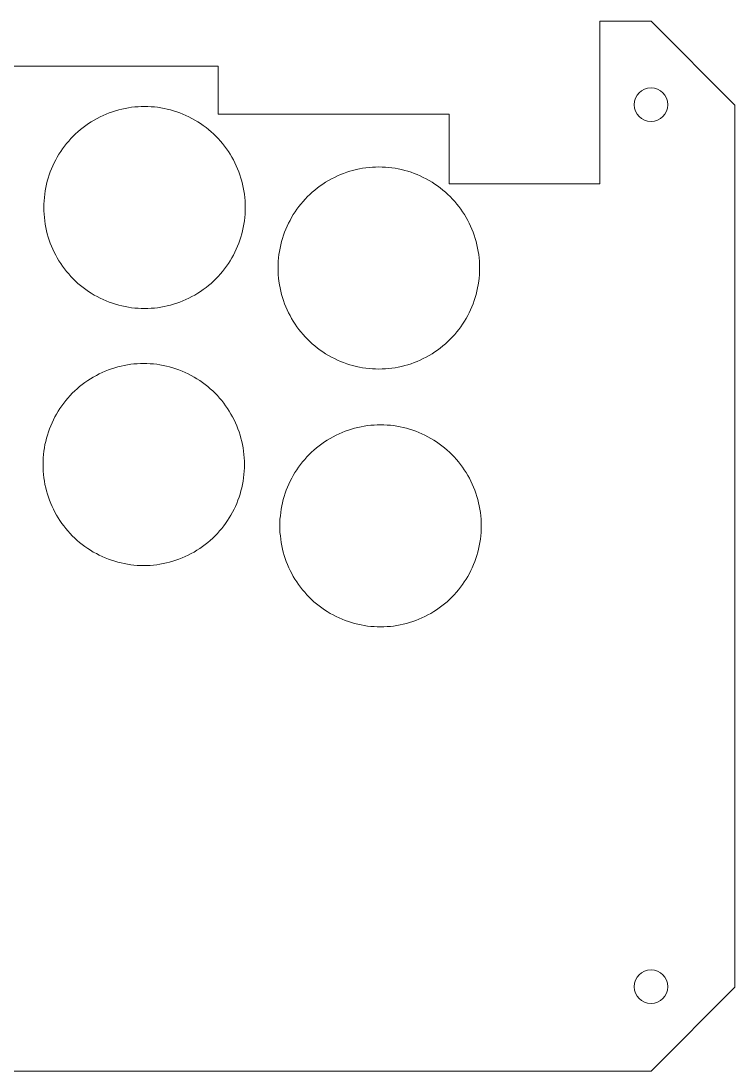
# Model space of a CAD drawing. Header units: millimetres. Extents: x -20 to 230, y 86 to 211.
# Drawn here: x 145.3 to 230.3, y 86 to 211 of the extents above; entities that cross this region are included whole.
import ezdxf

# ---------------------------------------------------------------- set-up
doc = ezdxf.new("R2010")
doc.units = ezdxf.units.MM
doc.header["$MEASUREMENT"] = 0
doc.layers.get('0').update_dxf_attribs({"lineweight": 0})

msp = doc.modelspace()

# ---------------------------------------------------------------- linework, layer by layer
at = {"color": 6, "lineweight": 9, "true_color": 0xff00ff}
for p, q in [((214.19, 191.61), (214.19, 210.98)), ((214.19, 210.98), (220.3, 210.98)), ((220.3, 210.98), (230.3, 200.98)), ((168.76, 205.59), (129.78, 205.59)), ((168.76, 205.59), (168.76, 199.91)), ((155.42, 199.9), (155.79, 200.04)), ((155.79, 200.04), (156.16, 200.18)), ((156.16, 200.18), (156.54, 200.3)), ((156.54, 200.3), (156.91, 200.4)), ((156.91, 200.4), (157.29, 200.5)), ((157.29, 200.5), (157.67, 200.58)), ((157.67, 200.58), (158.06, 200.65)), ((158.06, 200.65), (158.44, 200.71)), ((158.44, 200.71), (158.83, 200.75)), ((158.83, 200.75), (159.22, 200.78)), ((159.22, 200.78), (159.6, 200.8)), ((159.6, 200.8), (159.99, 200.81)), ((159.99, 200.81), (160.38, 200.8)), ((160.38, 200.8), (160.77, 200.78)), ((160.77, 200.78), (161.16, 200.75)), ((161.16, 200.75), (161.54, 200.71)), ((161.54, 200.71), (161.93, 200.65)), ((161.93, 200.65), (162.31, 200.58)), ((162.31, 200.58), (162.69, 200.5)), ((162.69, 200.5), (163.07, 200.4)), ((163.07, 200.4), (163.45, 200.3)), ((163.45, 200.3), (163.82, 200.18)), ((163.82, 200.18), (164.19, 200.04)), ((164.19, 200.04), (164.56, 199.9)), ((152.99, 198.54), (153.32, 198.77)), ((153.32, 198.77), (153.65, 198.99)), ((153.65, 198.99), (153.99, 199.19)), ((153.99, 199.19), (154.34, 199.39)), ((154.34, 199.39), (154.7, 199.57)), ((154.7, 199.57), (155.06, 199.74)), ((155.06, 199.74), (155.42, 199.9)), ((164.56, 199.9), (164.92, 199.74)), ((164.92, 199.74), (165.28, 199.57)), ((165.28, 199.57), (165.64, 199.39)), ((165.64, 199.39), (165.99, 199.19)), ((165.99, 199.19), (166.33, 198.99)), ((166.33, 198.99), (166.67, 198.77)), ((166.67, 198.77), (166.99, 198.54)), ((168.76, 199.9), (196.27, 199.9)), ((196.27, 199.9), (196.27, 191.61)), ((151.49, 197.27), (151.77, 197.54)), ((151.77, 197.54), (152.06, 197.8)), ((152.06, 197.8), (152.36, 198.06)), ((152.36, 198.06), (152.67, 198.31)), ((152.67, 198.31), (152.99, 198.54)), ((166.99, 198.54), (167.31, 198.31)), ((167.31, 198.31), (167.62, 198.06)), ((167.62, 198.06), (167.92, 197.8)), ((167.92, 197.8), (168.21, 197.54)), ((168.21, 197.54), (168.49, 197.27)), ((150.47, 196.09), (150.71, 196.39)), ((150.71, 196.39), (150.96, 196.69)), ((150.96, 196.69), (151.22, 196.98)), ((151.22, 196.98), (151.49, 197.27)), ((168.49, 197.27), (168.76, 196.98)), ((168.76, 196.98), (169.02, 196.69)), ((169.02, 196.69), (169.28, 196.39)), ((169.28, 196.39), (169.52, 196.09)), ((149.6, 194.79), (149.8, 195.13)), ((149.8, 195.13), (150.01, 195.45)), ((150.01, 195.45), (150.23, 195.77)), ((150.23, 195.77), (150.47, 196.09)), ((169.52, 196.09), (169.75, 195.77)), ((169.75, 195.77), (169.97, 195.45)), ((169.97, 195.45), (170.18, 195.13)), ((170.18, 195.13), (170.38, 194.79)), ((148.92, 193.4), (149.07, 193.75)), ((149.07, 193.75), (149.24, 194.11)), ((149.24, 194.11), (149.42, 194.45)), ((149.42, 194.45), (149.6, 194.79)), ((170.38, 194.79), (170.57, 194.45)), ((170.57, 194.45), (170.75, 194.11)), ((170.75, 194.11), (170.91, 193.75)), ((170.91, 193.75), (171.07, 193.4)), ((148.52, 192.29), (148.64, 192.67)), ((148.64, 192.67), (148.77, 193.03)), ((148.77, 193.03), (148.92, 193.4)), ((171.07, 193.4), (171.21, 193.03)), ((171.21, 193.03), (171.34, 192.67)), ((171.34, 192.67), (171.46, 192.29)), ((182.6, 192.37), (182.96, 192.54)), ((182.96, 192.54), (183.32, 192.7)), ((183.32, 192.7), (183.69, 192.84)), ((183.69, 192.84), (184.06, 192.98)), ((184.06, 192.98), (184.44, 193.1)), ((184.44, 193.1), (184.81, 193.2)), ((184.81, 193.2), (185.19, 193.3)), ((185.19, 193.3), (185.57, 193.38)), ((185.57, 193.38), (185.96, 193.45)), ((185.96, 193.45), (186.34, 193.51)), ((186.34, 193.51), (186.73, 193.55)), ((186.73, 193.55), (187.12, 193.58)), ((187.12, 193.58), (187.5, 193.6)), ((187.5, 193.6), (187.89, 193.61)), ((187.89, 193.61), (188.28, 193.6)), ((188.28, 193.6), (188.67, 193.58)), ((188.67, 193.58), (189.06, 193.55)), ((189.06, 193.55), (189.44, 193.51)), ((189.44, 193.51), (189.83, 193.45)), ((189.83, 193.45), (190.21, 193.38)), ((190.21, 193.38), (190.59, 193.3)), ((190.59, 193.3), (190.97, 193.2)), ((190.97, 193.2), (191.35, 193.1)), ((191.35, 193.1), (191.72, 192.98)), ((191.72, 192.98), (192.09, 192.84)), ((192.09, 192.84), (192.46, 192.7)), ((192.46, 192.7), (192.82, 192.54)), ((192.82, 192.54), (193.18, 192.37)), ((148.23, 191.15), (148.32, 191.54)), ((148.32, 191.54), (148.41, 191.92)), ((148.41, 191.92), (148.52, 192.29)), ((171.46, 192.29), (171.57, 191.92)), ((171.57, 191.92), (171.67, 191.54)), ((171.67, 191.54), (171.75, 191.15)), ((180.57, 191.11), (180.89, 191.34)), ((180.89, 191.34), (181.22, 191.57)), ((181.22, 191.57), (181.55, 191.79)), ((181.55, 191.79), (181.89, 191.99)), ((181.89, 191.99), (182.25, 192.19)), ((182.25, 192.19), (182.6, 192.37)), ((193.18, 192.37), (193.54, 192.19)), ((193.54, 192.19), (193.89, 191.99)), ((193.89, 191.99), (194.23, 191.79)), ((194.23, 191.79), (194.57, 191.57)), ((194.57, 191.57), (194.89, 191.34)), ((194.89, 191.34), (195.21, 191.11)), ((196.27, 191.61), (214.19, 191.61)), ((148.06, 189.98), (148.1, 190.37)), ((148.1, 190.37), (148.16, 190.76)), ((148.16, 190.76), (148.23, 191.15)), ((171.75, 191.15), (171.82, 190.76)), ((171.82, 190.76), (171.88, 190.37)), ((171.88, 190.37), (171.93, 189.98)), ((179.12, 189.78), (179.39, 190.07)), ((179.39, 190.07), (179.67, 190.34)), ((179.67, 190.34), (179.96, 190.6)), ((179.96, 190.6), (180.26, 190.86)), ((180.26, 190.86), (180.57, 191.11)), ((195.21, 191.11), (195.52, 190.86)), ((195.52, 190.86), (195.82, 190.6)), ((195.82, 190.6), (196.11, 190.34)), ((196.11, 190.34), (196.39, 190.07)), ((196.39, 190.07), (196.66, 189.78)), ((148, 189.18), (148.02, 189.58)), ((148, 188.78), (148, 189.18)), ((148, 188.38), (148, 188.78)), ((148.02, 189.58), (148.06, 189.98)), ((171.93, 189.98), (171.96, 189.58)), ((171.96, 189.58), (171.98, 189.18)), ((171.98, 189.18), (171.99, 188.78)), ((171.99, 188.78), (171.98, 188.38)), ((178.13, 188.57), (178.37, 188.89)), ((178.37, 188.89), (178.61, 189.19)), ((178.61, 189.19), (178.86, 189.49)), ((178.86, 189.49), (179.12, 189.78)), ((196.66, 189.78), (196.92, 189.49)), ((196.92, 189.49), (197.18, 189.19)), ((197.18, 189.19), (197.42, 188.89)), ((197.42, 188.89), (197.65, 188.57)), ((148.02, 187.98), (148, 188.38)), ((148.06, 187.58), (148.02, 187.98)), ((148.1, 187.19), (148.06, 187.58)), ((171.93, 187.58), (171.88, 187.19)), ((171.96, 187.98), (171.93, 187.58)), ((171.98, 188.38), (171.96, 187.98)), ((177.32, 187.25), (177.5, 187.59)), ((177.5, 187.59), (177.7, 187.93)), ((177.7, 187.93), (177.91, 188.25)), ((177.91, 188.25), (178.13, 188.57)), ((197.65, 188.57), (197.87, 188.25)), ((197.87, 188.25), (198.08, 187.93)), ((198.08, 187.93), (198.28, 187.59)), ((198.28, 187.59), (198.47, 187.25)), ((148.16, 186.79), (148.1, 187.19)), ((148.23, 186.41), (148.16, 186.79)), ((148.32, 186.02), (148.23, 186.41)), ((171.75, 186.41), (171.67, 186.02)), ((171.82, 186.79), (171.75, 186.41)), ((171.88, 187.19), (171.82, 186.79)), ((176.82, 186.2), (176.97, 186.55)), ((176.97, 186.55), (177.14, 186.91)), ((177.14, 186.91), (177.32, 187.25)), ((198.47, 187.25), (198.65, 186.91)), ((198.65, 186.91), (198.81, 186.55)), ((198.81, 186.55), (198.97, 186.2)), ((148.41, 185.64), (148.32, 186.02)), ((148.52, 185.26), (148.41, 185.64)), ((148.64, 184.89), (148.52, 185.26)), ((171.46, 185.26), (171.34, 184.89)), ((171.57, 185.64), (171.46, 185.26)), ((171.67, 186.02), (171.57, 185.64)), ((176.31, 184.72), (176.42, 185.09)), ((176.42, 185.09), (176.54, 185.47)), ((176.54, 185.47), (176.67, 185.83)), ((176.67, 185.83), (176.82, 186.2)), ((198.97, 186.2), (199.11, 185.83)), ((199.11, 185.83), (199.24, 185.47)), ((199.24, 185.47), (199.36, 185.09)), ((199.36, 185.09), (199.47, 184.72)), ((148.77, 184.52), (148.64, 184.89)), ((148.92, 184.16), (148.77, 184.52)), ((149.07, 183.8), (148.92, 184.16)), ((149.24, 183.45), (149.07, 183.8)), ((170.91, 183.8), (170.75, 183.45)), ((171.07, 184.16), (170.91, 183.8)), ((171.21, 184.52), (171.07, 184.16)), ((171.34, 184.89), (171.21, 184.52)), ((176.06, 183.56), (176.13, 183.95)), ((176.13, 183.95), (176.22, 184.34)), ((176.22, 184.34), (176.31, 184.72)), ((199.47, 184.72), (199.57, 184.34)), ((199.57, 184.34), (199.65, 183.95)), ((199.65, 183.95), (199.72, 183.56)), ((149.42, 183.11), (149.24, 183.45)), ((149.6, 182.77), (149.42, 183.11)), ((149.8, 182.43), (149.6, 182.77)), ((170.38, 182.77), (170.18, 182.43)), ((170.57, 183.11), (170.38, 182.77)), ((170.75, 183.45), (170.57, 183.11)), ((175.92, 182.38), (175.96, 182.78)), ((175.96, 182.78), (176, 183.17)), ((176, 183.17), (176.06, 183.56)), ((199.72, 183.56), (199.78, 183.17)), ((199.78, 183.17), (199.83, 182.78)), ((199.83, 182.78), (199.86, 182.38)), ((150.01, 182.1), (149.8, 182.43)), ((150.23, 181.78), (150.01, 182.1)), ((150.47, 181.47), (150.23, 181.78)), ((150.71, 181.16), (150.47, 181.47)), ((169.52, 181.47), (169.28, 181.16)), ((169.75, 181.78), (169.52, 181.47)), ((169.97, 182.1), (169.75, 181.78)), ((170.18, 182.43), (169.97, 182.1)), ((175.9, 181.98), (175.92, 182.38)), ((175.9, 181.58), (175.9, 181.98)), ((175.9, 181.18), (175.9, 181.58)), ((199.86, 182.38), (199.88, 181.98)), ((199.88, 181.98), (199.89, 181.58)), ((199.89, 181.58), (199.88, 181.18)), ((150.96, 180.87), (150.71, 181.16)), ((151.22, 180.58), (150.96, 180.87)), ((151.49, 180.29), (151.22, 180.58)), ((151.77, 180.02), (151.49, 180.29)), ((152.06, 179.75), (151.77, 180.02)), ((168.21, 180.02), (167.92, 179.75)), ((168.49, 180.29), (168.21, 180.02)), ((168.76, 180.58), (168.49, 180.29)), ((169.02, 180.87), (168.76, 180.58)), ((169.28, 181.16), (169.02, 180.87)), ((175.92, 180.78), (175.9, 181.18)), ((175.96, 180.38), (175.92, 180.78)), ((176, 179.99), (175.96, 180.38)), ((199.83, 180.38), (199.78, 179.99)), ((199.86, 180.78), (199.83, 180.38)), ((199.88, 181.18), (199.86, 180.78)), ((152.36, 179.5), (152.06, 179.75)), ((152.67, 179.25), (152.36, 179.5)), ((152.99, 179.01), (152.67, 179.25)), ((153.32, 178.79), (152.99, 179.01)), ((153.65, 178.57), (153.32, 178.79)), ((166.67, 178.79), (166.33, 178.57)), ((166.99, 179.01), (166.67, 178.79)), ((167.31, 179.25), (166.99, 179.01)), ((167.62, 179.5), (167.31, 179.25)), ((167.92, 179.75), (167.62, 179.5)), ((176.06, 179.59), (176, 179.99)), ((176.13, 179.21), (176.06, 179.59)), ((176.22, 178.82), (176.13, 179.21)), ((176.31, 178.44), (176.22, 178.82)), ((199.57, 178.82), (199.47, 178.44)), ((199.65, 179.21), (199.57, 178.82)), ((199.72, 179.59), (199.65, 179.21)), ((199.78, 179.99), (199.72, 179.59)), ((153.99, 178.36), (153.65, 178.57)), ((154.34, 178.17), (153.99, 178.36)), ((154.7, 177.99), (154.34, 178.17)), ((155.06, 177.82), (154.7, 177.99)), ((155.42, 177.66), (155.06, 177.82)), ((155.79, 177.51), (155.42, 177.66)), ((156.16, 177.38), (155.79, 177.51)), ((164.19, 177.51), (163.82, 177.38)), ((164.56, 177.66), (164.19, 177.51)), ((164.92, 177.82), (164.56, 177.66)), ((165.28, 177.99), (164.92, 177.82)), ((165.64, 178.17), (165.28, 177.99)), ((165.99, 178.36), (165.64, 178.17)), ((166.33, 178.57), (165.99, 178.36)), ((176.42, 178.06), (176.31, 178.44)), ((176.54, 177.69), (176.42, 178.06)), ((176.67, 177.32), (176.54, 177.69)), ((199.24, 177.69), (199.11, 177.32)), ((199.36, 178.06), (199.24, 177.69)), ((199.47, 178.44), (199.36, 178.06)), ((156.54, 177.26), (156.16, 177.38)), ((156.91, 177.15), (156.54, 177.26)), ((157.29, 177.06), (156.91, 177.15)), ((157.67, 176.98), (157.29, 177.06)), ((158.06, 176.91), (157.67, 176.98)), ((158.44, 176.85), (158.06, 176.91)), ((158.83, 176.81), (158.44, 176.85)), ((159.22, 176.78), (158.83, 176.81)), ((159.6, 176.76), (159.22, 176.78)), ((159.99, 176.75), (159.6, 176.76)), ((160.38, 176.76), (159.99, 176.75)), ((160.77, 176.78), (160.38, 176.76)), ((161.16, 176.81), (160.77, 176.78)), ((161.54, 176.85), (161.16, 176.81)), ((161.93, 176.91), (161.54, 176.85)), ((162.31, 176.98), (161.93, 176.91)), ((162.69, 177.06), (162.31, 176.98)), ((163.07, 177.15), (162.69, 177.06)), ((163.45, 177.26), (163.07, 177.15)), ((163.82, 177.38), (163.45, 177.26)), ((176.82, 176.96), (176.67, 177.32)), ((176.97, 176.6), (176.82, 176.96)), ((177.14, 176.25), (176.97, 176.6)), ((177.32, 175.91), (177.14, 176.25)), ((198.65, 176.25), (198.47, 175.91)), ((198.81, 176.6), (198.65, 176.25)), ((198.97, 176.96), (198.81, 176.6)), ((199.11, 177.32), (198.97, 176.96)), ((177.5, 175.57), (177.32, 175.91)), ((177.7, 175.23), (177.5, 175.57)), ((177.91, 174.9), (177.7, 175.23)), ((198.08, 175.23), (197.87, 174.9)), ((198.28, 175.57), (198.08, 175.23)), ((198.47, 175.91), (198.28, 175.57)), ((178.13, 174.58), (177.91, 174.9)), ((178.37, 174.27), (178.13, 174.58)), ((178.61, 173.96), (178.37, 174.27)), ((178.86, 173.67), (178.61, 173.96)), ((197.18, 173.96), (196.92, 173.67)), ((197.42, 174.27), (197.18, 173.96)), ((197.65, 174.58), (197.42, 174.27)), ((197.87, 174.9), (197.65, 174.58)), ((179.12, 173.38), (178.86, 173.67)), ((179.39, 173.09), (179.12, 173.38)), ((179.67, 172.82), (179.39, 173.09)), ((179.96, 172.55), (179.67, 172.82)), ((180.26, 172.3), (179.96, 172.55)), ((195.82, 172.55), (195.52, 172.3)), ((196.11, 172.82), (195.82, 172.55)), ((196.39, 173.09), (196.11, 172.82)), ((196.66, 173.38), (196.39, 173.09)), ((196.92, 173.67), (196.66, 173.38)), ((180.57, 172.05), (180.26, 172.3)), ((180.89, 171.81), (180.57, 172.05)), ((181.22, 171.59), (180.89, 171.81)), ((181.55, 171.37), (181.22, 171.59)), ((181.89, 171.16), (181.55, 171.37)), ((194.23, 171.37), (193.89, 171.16)), ((194.57, 171.59), (194.23, 171.37)), ((194.89, 171.81), (194.57, 171.59)), ((195.21, 172.05), (194.89, 171.81)), ((195.52, 172.3), (195.21, 172.05)), ((157.57, 169.98), (157.96, 170.05)), ((157.96, 170.05), (158.34, 170.11)), ((158.34, 170.11), (158.73, 170.15)), ((158.73, 170.15), (159.12, 170.18)), ((159.12, 170.18), (159.5, 170.2)), ((159.5, 170.2), (159.89, 170.21)), ((159.89, 170.21), (160.28, 170.2)), ((160.28, 170.2), (160.67, 170.18)), ((160.67, 170.18), (161.06, 170.15)), ((161.06, 170.15), (161.44, 170.11)), ((161.44, 170.11), (161.83, 170.05)), ((161.83, 170.05), (162.21, 169.98)), ((182.25, 170.97), (181.89, 171.16)), ((182.6, 170.79), (182.25, 170.97)), ((182.96, 170.62), (182.6, 170.79)), ((183.32, 170.46), (182.96, 170.62)), ((183.69, 170.31), (183.32, 170.46)), ((184.06, 170.18), (183.69, 170.31)), ((184.44, 170.06), (184.06, 170.18)), ((184.81, 169.95), (184.44, 170.06)), ((191.35, 170.06), (190.97, 169.95)), ((191.72, 170.18), (191.35, 170.06)), ((192.09, 170.31), (191.72, 170.18)), ((192.46, 170.46), (192.09, 170.31)), ((192.82, 170.62), (192.46, 170.46)), ((193.18, 170.79), (192.82, 170.62)), ((193.54, 170.97), (193.18, 170.79)), ((193.89, 171.16), (193.54, 170.97)), ((153.89, 168.59), (154.25, 168.79)), ((154.25, 168.79), (154.6, 168.97)), ((154.6, 168.97), (154.96, 169.14)), ((154.96, 169.14), (155.32, 169.3)), ((155.32, 169.3), (155.69, 169.44)), ((155.69, 169.44), (156.06, 169.58)), ((156.06, 169.58), (156.44, 169.7)), ((156.44, 169.7), (156.81, 169.8)), ((156.81, 169.8), (157.19, 169.9)), ((157.19, 169.9), (157.57, 169.98)), ((162.21, 169.98), (162.59, 169.9)), ((162.59, 169.9), (162.97, 169.8)), ((162.97, 169.8), (163.35, 169.7)), ((163.35, 169.7), (163.72, 169.58)), ((163.72, 169.58), (164.09, 169.44)), ((164.09, 169.44), (164.46, 169.3)), ((164.46, 169.3), (164.82, 169.14)), ((164.82, 169.14), (165.18, 168.97)), ((165.18, 168.97), (165.54, 168.79)), ((165.54, 168.79), (165.89, 168.59)), ((185.19, 169.86), (184.81, 169.95)), ((185.57, 169.78), (185.19, 169.86)), ((185.96, 169.71), (185.57, 169.78)), ((186.34, 169.65), (185.96, 169.71)), ((186.73, 169.61), (186.34, 169.65)), ((187.12, 169.58), (186.73, 169.61)), ((187.5, 169.56), (187.12, 169.58)), ((187.89, 169.55), (187.5, 169.56)), ((188.28, 169.56), (187.89, 169.55)), ((188.67, 169.58), (188.28, 169.56)), ((189.06, 169.61), (188.67, 169.58)), ((189.44, 169.65), (189.06, 169.61)), ((189.83, 169.71), (189.44, 169.65)), ((190.21, 169.78), (189.83, 169.71)), ((190.59, 169.86), (190.21, 169.78)), ((190.97, 169.95), (190.59, 169.86)), ((152.26, 167.46), (152.57, 167.71)), ((152.57, 167.71), (152.89, 167.94)), ((152.89, 167.94), (153.22, 168.17)), ((153.22, 168.17), (153.55, 168.39)), ((153.55, 168.39), (153.89, 168.59)), ((165.89, 168.59), (166.23, 168.39)), ((166.23, 168.39), (166.57, 168.17)), ((166.57, 168.17), (166.89, 167.94)), ((166.89, 167.94), (167.21, 167.71)), ((167.21, 167.71), (167.52, 167.46)), ((150.86, 166.09), (151.12, 166.38)), ((151.12, 166.38), (151.39, 166.67)), ((151.39, 166.67), (151.67, 166.94)), ((151.67, 166.94), (151.96, 167.2)), ((151.96, 167.2), (152.26, 167.46)), ((167.52, 167.46), (167.82, 167.2)), ((167.82, 167.2), (168.11, 166.94)), ((168.11, 166.94), (168.39, 166.67)), ((168.39, 166.67), (168.66, 166.38)), ((168.66, 166.38), (168.92, 166.09)), ((149.91, 164.85), (150.13, 165.17)), ((150.13, 165.17), (150.37, 165.49)), ((150.37, 165.49), (150.61, 165.79)), ((150.61, 165.79), (150.86, 166.09)), ((168.92, 166.09), (169.18, 165.79)), ((169.18, 165.79), (169.42, 165.49)), ((169.42, 165.49), (169.65, 165.17)), ((169.65, 165.17), (169.87, 164.85)), ((149.14, 163.51), (149.32, 163.85)), ((149.32, 163.85), (149.5, 164.19)), ((149.5, 164.19), (149.7, 164.53)), ((149.7, 164.53), (149.91, 164.85)), ((169.87, 164.85), (170.08, 164.53)), ((170.08, 164.53), (170.28, 164.19)), ((170.28, 164.19), (170.47, 163.85)), ((170.47, 163.85), (170.65, 163.51)), ((148.67, 162.43), (148.82, 162.8)), ((148.82, 162.8), (148.97, 163.15)), ((148.97, 163.15), (149.14, 163.51)), ((170.65, 163.51), (170.81, 163.15)), ((170.81, 163.15), (170.97, 162.8)), ((170.97, 162.8), (171.11, 162.43)), ((184.64, 162.4), (185.01, 162.5)), ((185.01, 162.5), (185.39, 162.6)), ((185.39, 162.6), (185.77, 162.68)), ((185.77, 162.68), (186.16, 162.75)), ((186.16, 162.75), (186.54, 162.81)), ((186.54, 162.81), (186.93, 162.85)), ((186.93, 162.85), (187.32, 162.88)), ((187.32, 162.88), (187.7, 162.9)), ((187.7, 162.9), (188.09, 162.91)), ((188.09, 162.91), (188.48, 162.9)), ((188.48, 162.9), (188.87, 162.88)), ((188.87, 162.88), (189.26, 162.85)), ((189.26, 162.85), (189.64, 162.81)), ((189.64, 162.81), (190.03, 162.75)), ((190.03, 162.75), (190.41, 162.68)), ((190.41, 162.68), (190.79, 162.6)), ((190.79, 162.6), (191.17, 162.5)), ((191.17, 162.5), (191.55, 162.4)), ((148.22, 160.94), (148.31, 161.32)), ((148.31, 161.32), (148.42, 161.69)), ((148.42, 161.69), (148.54, 162.07)), ((148.54, 162.07), (148.67, 162.43)), ((171.11, 162.43), (171.24, 162.07)), ((171.24, 162.07), (171.36, 161.69)), ((171.36, 161.69), (171.47, 161.32)), ((171.47, 161.32), (171.57, 160.94)), ((181.75, 161.09), (182.09, 161.29)), ((182.09, 161.29), (182.45, 161.49)), ((182.45, 161.49), (182.8, 161.67)), ((182.8, 161.67), (183.16, 161.84)), ((183.16, 161.84), (183.52, 162)), ((183.52, 162), (183.89, 162.14)), ((183.89, 162.14), (184.26, 162.28)), ((184.26, 162.28), (184.64, 162.4)), ((191.55, 162.4), (191.92, 162.28)), ((191.92, 162.28), (192.29, 162.14)), ((192.29, 162.14), (192.66, 162)), ((192.66, 162), (193.02, 161.84)), ((193.02, 161.84), (193.38, 161.67)), ((193.38, 161.67), (193.74, 161.49)), ((193.74, 161.49), (194.09, 161.29)), ((194.09, 161.29), (194.43, 161.09)), ((148, 159.77), (148.06, 160.16)), ((148.06, 160.16), (148.13, 160.55)), ((148.13, 160.55), (148.22, 160.94)), ((171.57, 160.94), (171.65, 160.55)), ((171.65, 160.55), (171.72, 160.16)), ((171.72, 160.16), (171.78, 159.77)), ((180.16, 159.9), (180.46, 160.16)), ((180.46, 160.16), (180.77, 160.41)), ((180.77, 160.41), (181.09, 160.64)), ((181.09, 160.64), (181.42, 160.87)), ((181.42, 160.87), (181.75, 161.09)), ((194.43, 161.09), (194.77, 160.87)), ((194.77, 160.87), (195.09, 160.64)), ((195.09, 160.64), (195.41, 160.41)), ((195.41, 160.41), (195.72, 160.16)), ((195.72, 160.16), (196.02, 159.9)), ((147.9, 158.58), (147.92, 158.98)), ((147.92, 158.98), (147.96, 159.38)), ((147.96, 159.38), (148, 159.77)), ((171.78, 159.77), (171.83, 159.38)), ((171.83, 159.38), (171.86, 158.98)), ((171.86, 158.98), (171.88, 158.58)), ((178.81, 158.49), (179.06, 158.79)), ((179.06, 158.79), (179.32, 159.08)), ((179.32, 159.08), (179.59, 159.37)), ((179.59, 159.37), (179.87, 159.64)), ((179.87, 159.64), (180.16, 159.9)), ((196.02, 159.9), (196.31, 159.64)), ((196.31, 159.64), (196.59, 159.37)), ((196.59, 159.37), (196.86, 159.08)), ((196.86, 159.08), (197.12, 158.79)), ((197.12, 158.79), (197.38, 158.49)), ((147.9, 158.18), (147.9, 158.58)), ((147.9, 157.78), (147.9, 158.18)), ((147.92, 157.38), (147.9, 157.78)), ((171.88, 157.78), (171.86, 157.38)), ((171.88, 158.58), (171.89, 158.18)), ((171.89, 158.18), (171.88, 157.78)), ((177.9, 157.23), (178.11, 157.55)), ((178.11, 157.55), (178.33, 157.87)), ((178.33, 157.87), (178.57, 158.19)), ((178.57, 158.19), (178.81, 158.49)), ((197.38, 158.49), (197.62, 158.19)), ((197.62, 158.19), (197.85, 157.87)), ((197.85, 157.87), (198.07, 157.55)), ((198.07, 157.55), (198.28, 157.23)), ((147.96, 156.98), (147.92, 157.38)), ((148, 156.59), (147.96, 156.98)), ((148.06, 156.19), (148, 156.59)), ((171.78, 156.59), (171.72, 156.19)), ((171.83, 156.98), (171.78, 156.59)), ((171.86, 157.38), (171.83, 156.98)), ((177.34, 156.21), (177.52, 156.55)), ((177.52, 156.55), (177.7, 156.89)), ((177.7, 156.89), (177.9, 157.23)), ((198.28, 157.23), (198.48, 156.89)), ((198.48, 156.89), (198.67, 156.55)), ((198.67, 156.55), (198.85, 156.21)), ((148.13, 155.81), (148.06, 156.19)), ((148.22, 155.42), (148.13, 155.81)), ((148.31, 155.04), (148.22, 155.42)), ((148.42, 154.66), (148.31, 155.04)), ((171.47, 155.04), (171.36, 154.66)), ((171.57, 155.42), (171.47, 155.04)), ((171.65, 155.81), (171.57, 155.42)), ((171.72, 156.19), (171.65, 155.81)), ((176.74, 154.77), (176.87, 155.13)), ((176.87, 155.13), (177.02, 155.5)), ((177.02, 155.5), (177.17, 155.85)), ((177.17, 155.85), (177.34, 156.21)), ((198.85, 156.21), (199.01, 155.85)), ((199.01, 155.85), (199.17, 155.5)), ((199.17, 155.5), (199.31, 155.13)), ((199.31, 155.13), (199.44, 154.77)), ((148.54, 154.29), (148.42, 154.66)), ((148.67, 153.92), (148.54, 154.29)), ((148.82, 153.56), (148.67, 153.92)), ((171.11, 153.92), (170.97, 153.56)), ((171.24, 154.29), (171.11, 153.92)), ((171.36, 154.66), (171.24, 154.29)), ((176.42, 153.64), (176.51, 154.02)), ((176.51, 154.02), (176.62, 154.39)), ((176.62, 154.39), (176.74, 154.77)), ((199.44, 154.77), (199.56, 154.39)), ((199.56, 154.39), (199.67, 154.02)), ((199.67, 154.02), (199.77, 153.64)), ((148.97, 153.2), (148.82, 153.56)), ((149.14, 152.85), (148.97, 153.2)), ((149.32, 152.51), (149.14, 152.85)), ((149.5, 152.17), (149.32, 152.51)), ((170.47, 152.51), (170.28, 152.17)), ((170.65, 152.85), (170.47, 152.51)), ((170.81, 153.2), (170.65, 152.85)), ((170.97, 153.56), (170.81, 153.2)), ((176.2, 152.47), (176.26, 152.86)), ((176.26, 152.86), (176.33, 153.25)), ((176.33, 153.25), (176.42, 153.64)), ((199.77, 153.64), (199.85, 153.25)), ((199.85, 153.25), (199.92, 152.86)), ((199.92, 152.86), (199.98, 152.47)), ((149.7, 151.83), (149.5, 152.17)), ((149.91, 151.5), (149.7, 151.83)), ((150.13, 151.18), (149.91, 151.5)), ((169.87, 151.5), (169.65, 151.18)), ((170.08, 151.83), (169.87, 151.5)), ((170.28, 152.17), (170.08, 151.83)), ((176.1, 151.28), (176.12, 151.68)), ((176.1, 150.88), (176.1, 151.28)), ((176.12, 151.68), (176.16, 152.08)), ((176.16, 152.08), (176.2, 152.47)), ((199.98, 152.47), (200.03, 152.08)), ((200.03, 152.08), (200.06, 151.68)), ((200.06, 151.68), (200.08, 151.28)), ((200.08, 151.28), (200.09, 150.88)), ((150.37, 150.87), (150.13, 151.18)), ((150.61, 150.56), (150.37, 150.87)), ((150.86, 150.27), (150.61, 150.56)), ((151.12, 149.98), (150.86, 150.27)), ((168.92, 150.27), (168.66, 149.98)), ((169.18, 150.56), (168.92, 150.27)), ((169.42, 150.87), (169.18, 150.56)), ((169.65, 151.18), (169.42, 150.87)), ((176.1, 150.48), (176.1, 150.88)), ((176.12, 150.08), (176.1, 150.48)), ((176.16, 149.68), (176.12, 150.08)), ((200.06, 150.08), (200.03, 149.68)), ((200.08, 150.48), (200.06, 150.08)), ((200.09, 150.88), (200.08, 150.48)), ((151.39, 149.69), (151.12, 149.98)), ((151.67, 149.42), (151.39, 149.69)), ((151.96, 149.15), (151.67, 149.42)), ((152.26, 148.9), (151.96, 149.15)), ((152.57, 148.65), (152.26, 148.9)), ((167.52, 148.9), (167.21, 148.65)), ((167.82, 149.15), (167.52, 148.9)), ((168.11, 149.42), (167.82, 149.15)), ((168.39, 149.69), (168.11, 149.42)), ((168.66, 149.98), (168.39, 149.69)), ((176.2, 149.29), (176.16, 149.68)), ((176.26, 148.89), (176.2, 149.29)), ((176.33, 148.51), (176.26, 148.89)), ((199.92, 148.89), (199.85, 148.51)), ((199.98, 149.29), (199.92, 148.89)), ((200.03, 149.68), (199.98, 149.29)), ((152.89, 148.41), (152.57, 148.65)), ((153.22, 148.19), (152.89, 148.41)), ((153.55, 147.97), (153.22, 148.19)), ((153.89, 147.76), (153.55, 147.97)), ((154.25, 147.57), (153.89, 147.76)), ((154.6, 147.39), (154.25, 147.57)), ((165.54, 147.57), (165.18, 147.39)), ((165.89, 147.76), (165.54, 147.57)), ((166.23, 147.97), (165.89, 147.76)), ((166.57, 148.19), (166.23, 147.97)), ((166.89, 148.41), (166.57, 148.19)), ((167.21, 148.65), (166.89, 148.41)), ((176.42, 148.12), (176.33, 148.51)), ((176.51, 147.74), (176.42, 148.12)), ((176.62, 147.36), (176.51, 147.74)), ((199.67, 147.74), (199.56, 147.36)), ((199.77, 148.12), (199.67, 147.74)), ((199.85, 148.51), (199.77, 148.12)), ((154.96, 147.22), (154.6, 147.39)), ((155.32, 147.06), (154.96, 147.22)), ((155.69, 146.91), (155.32, 147.06)), ((156.06, 146.78), (155.69, 146.91)), ((156.44, 146.66), (156.06, 146.78)), ((156.81, 146.55), (156.44, 146.66)), ((157.19, 146.46), (156.81, 146.55)), ((157.57, 146.38), (157.19, 146.46)), ((157.96, 146.31), (157.57, 146.38)), ((158.34, 146.25), (157.96, 146.31)), ((158.73, 146.21), (158.34, 146.25)), ((161.44, 146.25), (161.06, 146.21)), ((161.83, 146.31), (161.44, 146.25)), ((162.21, 146.38), (161.83, 146.31)), ((162.59, 146.46), (162.21, 146.38)), ((162.97, 146.55), (162.59, 146.46)), ((163.35, 146.66), (162.97, 146.55)), ((163.72, 146.78), (163.35, 146.66)), ((164.09, 146.91), (163.72, 146.78)), ((164.46, 147.06), (164.09, 146.91)), ((164.82, 147.22), (164.46, 147.06)), ((165.18, 147.39), (164.82, 147.22)), ((176.74, 146.99), (176.62, 147.36)), ((176.87, 146.62), (176.74, 146.99)), ((177.02, 146.26), (176.87, 146.62)), ((177.17, 145.9), (177.02, 146.26)), ((199.17, 146.26), (199.01, 145.9)), ((199.31, 146.62), (199.17, 146.26)), ((199.44, 146.99), (199.31, 146.62)), ((199.56, 147.36), (199.44, 146.99)), ((159.12, 146.18), (158.73, 146.21)), ((159.5, 146.16), (159.12, 146.18)), ((159.89, 146.15), (159.5, 146.16)), ((160.28, 146.16), (159.89, 146.15)), ((160.67, 146.18), (160.28, 146.16)), ((161.06, 146.21), (160.67, 146.18)), ((177.34, 145.55), (177.17, 145.9)), ((177.52, 145.21), (177.34, 145.55)), ((177.7, 144.87), (177.52, 145.21)), ((198.67, 145.21), (198.48, 144.87)), ((198.85, 145.55), (198.67, 145.21)), ((199.01, 145.9), (198.85, 145.55)), ((177.9, 144.53), (177.7, 144.87)), ((178.11, 144.2), (177.9, 144.53)), ((178.33, 143.88), (178.11, 144.2)), ((178.57, 143.57), (178.33, 143.88)), ((197.85, 143.88), (197.62, 143.57)), ((198.07, 144.2), (197.85, 143.88)), ((198.28, 144.53), (198.07, 144.2)), ((198.48, 144.87), (198.28, 144.53)), ((178.81, 143.26), (178.57, 143.57)), ((179.06, 142.97), (178.81, 143.26)), ((179.32, 142.68), (179.06, 142.97)), ((179.59, 142.39), (179.32, 142.68)), ((196.86, 142.68), (196.59, 142.39)), ((197.12, 142.97), (196.86, 142.68)), ((197.38, 143.26), (197.12, 142.97)), ((197.62, 143.57), (197.38, 143.26)), ((179.87, 142.12), (179.59, 142.39)), ((180.16, 141.85), (179.87, 142.12)), ((180.46, 141.6), (180.16, 141.85)), ((180.77, 141.35), (180.46, 141.6)), ((181.09, 141.11), (180.77, 141.35)), ((195.41, 141.35), (195.09, 141.11)), ((195.72, 141.6), (195.41, 141.35)), ((196.02, 141.85), (195.72, 141.6)), ((196.31, 142.12), (196.02, 141.85)), ((196.59, 142.39), (196.31, 142.12)), ((181.42, 140.89), (181.09, 141.11)), ((181.75, 140.67), (181.42, 140.89)), ((182.09, 140.46), (181.75, 140.67)), ((182.45, 140.27), (182.09, 140.46)), ((182.8, 140.09), (182.45, 140.27)), ((183.16, 139.92), (182.8, 140.09)), ((193.38, 140.09), (193.02, 139.92)), ((193.74, 140.27), (193.38, 140.09)), ((194.09, 140.46), (193.74, 140.27)), ((194.43, 140.67), (194.09, 140.46)), ((194.77, 140.89), (194.43, 140.67)), ((195.09, 141.11), (194.77, 140.89)), ((183.52, 139.76), (183.16, 139.92)), ((183.89, 139.61), (183.52, 139.76)), ((184.26, 139.48), (183.89, 139.61)), ((184.64, 139.36), (184.26, 139.48)), ((185.01, 139.25), (184.64, 139.36)), ((185.39, 139.16), (185.01, 139.25)), ((185.77, 139.08), (185.39, 139.16)), ((186.16, 139.01), (185.77, 139.08)), ((186.54, 138.95), (186.16, 139.01)), ((186.93, 138.91), (186.54, 138.95)), ((187.32, 138.88), (186.93, 138.91)), ((187.7, 138.86), (187.32, 138.88)), ((188.09, 138.85), (187.7, 138.86)), ((188.48, 138.86), (188.09, 138.85)), ((188.87, 138.88), (188.48, 138.86)), ((189.26, 138.91), (188.87, 138.88)), ((189.64, 138.95), (189.26, 138.91)), ((190.03, 139.01), (189.64, 138.95)), ((190.41, 139.08), (190.03, 139.01)), ((190.79, 139.16), (190.41, 139.08)), ((191.17, 139.25), (190.79, 139.16)), ((191.55, 139.36), (191.17, 139.25)), ((191.92, 139.48), (191.55, 139.36)), ((192.29, 139.61), (191.92, 139.48)), ((192.66, 139.76), (192.29, 139.61)), ((193.02, 139.92), (192.66, 139.76))]:
    msp.add_line(p, q, dxfattribs=at)
for points in [[(196.27, 210.98)], [(169.01, 205.59)], [(230.3, 200.98), (230.3, 95.98), (220.3, 85.98), (-9.7, 85.98), (-19.7, 95.98), (-19.7, 200.98)]]:
    msp.add_lwpolyline(points, dxfattribs=at)
msp.add_lwpolyline([(230.3, 95.98), (230.3, 95.98), (230.3, 95.98)], close=True, dxfattribs=at)
for centre in [(220.3, 201.02), (220.3, 96.02)]:
    msp.add_circle(centre, 2, dxfattribs=at)
msp.add_open_spline([(220.3, 85.98), (220.3, 85.98), (220.3, 85.98), (220.3, 85.98), (220.3, 85.98), (220.3, 85.98), (220.3, 85.98)], degree=3, knots=[0, 0, 0, 0, 1, 1, 1, 2, 2, 2, 2], dxfattribs=at)

doc.saveas('drawing.dxf')
